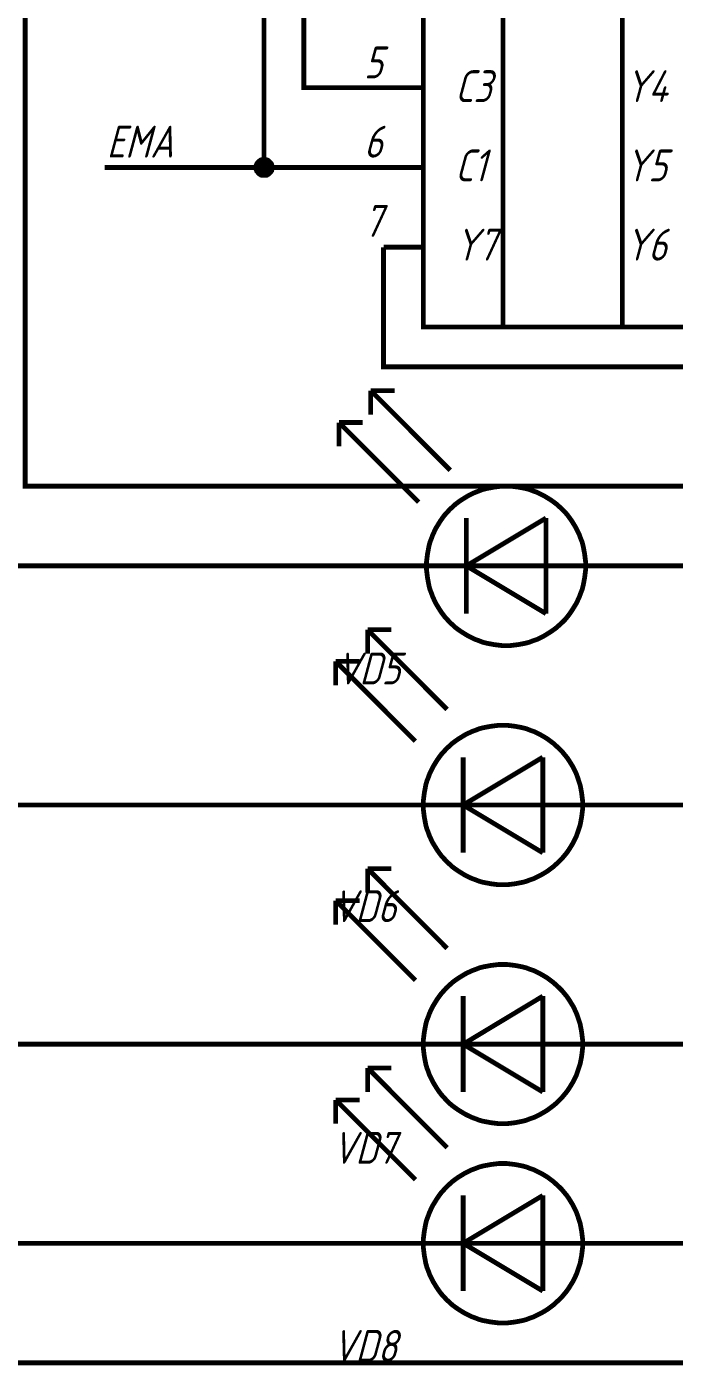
# Model space of a CAD drawing. Extents: x 196 to 1101, y 70 to 664.
# Drawn here: x 742 to 782.7, y 336 to 420 of the extents above; entities that cross this region are included whole.
import ezdxf

# ---------------------------------------------------------------- set-up
doc = ezdxf.new("R2010")
doc.units = 0
doc.header["$MEASUREMENT"] = 0
doc.layers.add('Sheet', color=255, linetype='CONTINUOUS')
doc.styles.add('GOST type A0', font='', dxfattribs={"oblique": 15, "height": 3.5})
doc.styles.get('GOST type A0').set_extended_font_data('GOST type A')

msp = doc.modelspace()

# ---------------------------------------------------------------- linework, layer by layer
at = {"layer": 'Sheet', "const_width": 0.3}
for points in [[(759.439, 476.18), (759.439, 421.176), (759.439, 416.174), (764.439, 416.174)], [(696.954, 461.175), (691.97, 461.175), (691.97, 433.681), (734.454, 433.681), (734.454, 371.174), (764.439, 371.174)], [(656.969, 451.171), (686.97, 451.171), (686.97, 426.178), (736.955, 426.178), (741.939, 426.178), (741.939, 391.181), (789.424, 391.181)], [(696.954, 446.169), (696.954, 436.181), (736.955, 436.181), (736.955, 426.178), (736.955, 386.179), (764.641, 386.179)], [(771.939, 441.183), (771.939, 401.169)], [(779.439, 441.183), (779.439, 401.169)], [(756.939, 436.181), (756.939, 431.18), (756.939, 426.178), (756.939, 411.173), (756.939, 411.173), (746.939, 411.173)], [(766.939, 416.174), (764.439, 416.174)], [(756.427, 411.173), (756.427, 411.204), (756.427, 411.219), (756.427, 411.25), (756.442, 411.281), (756.442, 411.297), (756.458, 411.328), (756.458, 411.343), (756.473, 411.374), (756.473, 411.39), (756.489, 411.421), (756.504, 411.437), (756.52, 411.452), (756.535, 411.483), (756.551, 411.499), (756.566, 411.514), (756.582, 411.53), (756.598, 411.545), (756.613, 411.561), (756.629, 411.576), (756.66, 411.592), (756.675, 411.607), (756.691, 411.623), (756.722, 411.639), (756.737, 411.639), (756.768, 411.654), (756.784, 411.654), (756.815, 411.67), (756.83, 411.67), (756.861, 411.685), (756.893, 411.685), (756.908, 411.685), (756.939, 411.685)], [(756.427, 411.173), (756.427, 411.204), (756.427, 411.219), (756.427, 411.25), (756.442, 411.281), (756.442, 411.297), (756.458, 411.328), (756.458, 411.343), (756.473, 411.374), (756.473, 411.39), (756.489, 411.421), (756.504, 411.437), (756.52, 411.452), (756.535, 411.483), (756.551, 411.499), (756.566, 411.514), (756.582, 411.53), (756.598, 411.545), (756.613, 411.561), (756.629, 411.576), (756.66, 411.592), (756.675, 411.607), (756.691, 411.623), (756.722, 411.639), (756.737, 411.639), (756.768, 411.654), (756.784, 411.654), (756.815, 411.67), (756.83, 411.67), (756.861, 411.685), (756.893, 411.685), (756.908, 411.685), (756.939, 411.685)], [(756.427, 411.173), (756.427, 411.204), (756.427, 411.219), (756.427, 411.25), (756.442, 411.281), (756.442, 411.297), (756.458, 411.328), (756.458, 411.343), (756.473, 411.374), (756.473, 411.39), (756.489, 411.421), (756.504, 411.437), (756.52, 411.452), (756.535, 411.483), (756.551, 411.499), (756.566, 411.514), (756.582, 411.53), (756.598, 411.545), (756.613, 411.561), (756.629, 411.576), (756.66, 411.592), (756.675, 411.607), (756.691, 411.623), (756.722, 411.639), (756.737, 411.639), (756.768, 411.654), (756.784, 411.654), (756.815, 411.67), (756.83, 411.67), (756.861, 411.685), (756.893, 411.685), (756.908, 411.685), (756.939, 411.685)], [(756.427, 411.173), (756.427, 411.204), (756.427, 411.219), (756.427, 411.25), (756.442, 411.281), (756.442, 411.297), (756.458, 411.328), (756.458, 411.343), (756.473, 411.374), (756.473, 411.39), (756.489, 411.421), (756.504, 411.437), (756.52, 411.452), (756.535, 411.483), (756.551, 411.499), (756.566, 411.514), (756.582, 411.53), (756.598, 411.545), (756.613, 411.561), (756.629, 411.576), (756.66, 411.592), (756.675, 411.607), (756.691, 411.623), (756.722, 411.639), (756.737, 411.639), (756.768, 411.654), (756.784, 411.654), (756.815, 411.67), (756.83, 411.67), (756.861, 411.685), (756.893, 411.685), (756.908, 411.685), (756.939, 411.685)], [(756.427, 411.173), (756.427, 411.204), (756.427, 411.219), (756.427, 411.25), (756.442, 411.281), (756.442, 411.297), (756.458, 411.328), (756.458, 411.343), (756.473, 411.374), (756.473, 411.39), (756.489, 411.421), (756.504, 411.437), (756.52, 411.452), (756.535, 411.483), (756.551, 411.499), (756.566, 411.514), (756.582, 411.53), (756.598, 411.545), (756.613, 411.561), (756.629, 411.576), (756.66, 411.592), (756.675, 411.607), (756.691, 411.623), (756.722, 411.639), (756.737, 411.639), (756.768, 411.654), (756.784, 411.654), (756.815, 411.67), (756.83, 411.67), (756.861, 411.685), (756.893, 411.685), (756.908, 411.685), (756.939, 411.685)], [(756.427, 411.173), (756.427, 411.204), (756.427, 411.219), (756.427, 411.25), (756.442, 411.281), (756.442, 411.297), (756.458, 411.328), (756.458, 411.343), (756.473, 411.374), (756.473, 411.39), (756.489, 411.421), (756.504, 411.437), (756.52, 411.452), (756.535, 411.483), (756.551, 411.499), (756.566, 411.514), (756.582, 411.53), (756.598, 411.545), (756.613, 411.561), (756.629, 411.576), (756.66, 411.592), (756.675, 411.607), (756.691, 411.623), (756.722, 411.639), (756.737, 411.639), (756.768, 411.654), (756.784, 411.654), (756.815, 411.67), (756.83, 411.67), (756.861, 411.685), (756.893, 411.685), (756.908, 411.685), (756.939, 411.685)], [(756.427, 411.173), (756.427, 411.204), (756.427, 411.219), (756.427, 411.25), (756.442, 411.281), (756.442, 411.297), (756.458, 411.328), (756.458, 411.343), (756.473, 411.374), (756.473, 411.39), (756.489, 411.421), (756.504, 411.437), (756.52, 411.452), (756.535, 411.483), (756.551, 411.499), (756.566, 411.514), (756.582, 411.53), (756.598, 411.545), (756.613, 411.561), (756.629, 411.576), (756.66, 411.592), (756.675, 411.607), (756.691, 411.623), (756.722, 411.639), (756.737, 411.639), (756.768, 411.654), (756.784, 411.654), (756.815, 411.67), (756.83, 411.67), (756.861, 411.685), (756.893, 411.685), (756.908, 411.685), (756.939, 411.685)], [(756.427, 411.173), (756.427, 411.204), (756.427, 411.219), (756.427, 411.25), (756.442, 411.281), (756.442, 411.297), (756.458, 411.328), (756.458, 411.343), (756.473, 411.374), (756.473, 411.39), (756.489, 411.421), (756.504, 411.437), (756.52, 411.452), (756.535, 411.483), (756.551, 411.499), (756.566, 411.514), (756.582, 411.53), (756.598, 411.545), (756.613, 411.561), (756.629, 411.576), (756.66, 411.592), (756.675, 411.607), (756.691, 411.623), (756.722, 411.639), (756.737, 411.639), (756.768, 411.654), (756.784, 411.654), (756.815, 411.67), (756.83, 411.67), (756.861, 411.685), (756.893, 411.685), (756.908, 411.685), (756.939, 411.685)], [(756.939, 411.685), (756.939, 411.685)], [(756.939, 411.685), (756.97, 411.685), (756.986, 411.685), (757.017, 411.685), (757.048, 411.67), (757.063, 411.67), (757.094, 411.654), (757.11, 411.654), (757.141, 411.639), (757.157, 411.639), (757.188, 411.623), (757.203, 411.607), (757.219, 411.592), (757.25, 411.576), (757.265, 411.561), (757.281, 411.545), (757.296, 411.53), (757.312, 411.514), (757.327, 411.499), (757.343, 411.483), (757.358, 411.452), (757.374, 411.437), (757.389, 411.421), (757.405, 411.39), (757.405, 411.374), (757.421, 411.343), (757.421, 411.328), (757.436, 411.297), (757.436, 411.281), (757.452, 411.25), (757.452, 411.219), (757.452, 411.204), (757.452, 411.173)], [(756.939, 411.685), (756.939, 411.685)], [(756.939, 411.685), (756.97, 411.685), (756.986, 411.685), (757.017, 411.685), (757.048, 411.67), (757.063, 411.67), (757.094, 411.654), (757.11, 411.654), (757.141, 411.639), (757.157, 411.639), (757.188, 411.623), (757.203, 411.607), (757.219, 411.592), (757.25, 411.576), (757.265, 411.561), (757.281, 411.545), (757.296, 411.53), (757.312, 411.514), (757.327, 411.499), (757.343, 411.483), (757.358, 411.452), (757.374, 411.437), (757.389, 411.421), (757.405, 411.39), (757.405, 411.374), (757.421, 411.343), (757.421, 411.328), (757.436, 411.297), (757.436, 411.281), (757.452, 411.25), (757.452, 411.219), (757.452, 411.204), (757.452, 411.173)], [(756.939, 411.685), (756.939, 411.685)], [(756.939, 411.685), (756.97, 411.685), (756.986, 411.685), (757.017, 411.685), (757.048, 411.67), (757.063, 411.67), (757.094, 411.654), (757.11, 411.654), (757.141, 411.639), (757.157, 411.639), (757.188, 411.623), (757.203, 411.607), (757.219, 411.592), (757.25, 411.576), (757.265, 411.561), (757.281, 411.545), (757.296, 411.53), (757.312, 411.514), (757.327, 411.499), (757.343, 411.483), (757.358, 411.452), (757.374, 411.437), (757.389, 411.421), (757.405, 411.39), (757.405, 411.374), (757.421, 411.343), (757.421, 411.328), (757.436, 411.297), (757.436, 411.281), (757.452, 411.25), (757.452, 411.219), (757.452, 411.204), (757.452, 411.173)], [(756.939, 411.685), (756.939, 411.685)], [(756.939, 411.685), (756.97, 411.685), (756.986, 411.685), (757.017, 411.685), (757.048, 411.67), (757.063, 411.67), (757.094, 411.654), (757.11, 411.654), (757.141, 411.639), (757.157, 411.639), (757.188, 411.623), (757.203, 411.607), (757.219, 411.592), (757.25, 411.576), (757.265, 411.561), (757.281, 411.545), (757.296, 411.53), (757.312, 411.514), (757.327, 411.499), (757.343, 411.483), (757.358, 411.452), (757.374, 411.437), (757.389, 411.421), (757.405, 411.39), (757.405, 411.374), (757.421, 411.343), (757.421, 411.328), (757.436, 411.297), (757.436, 411.281), (757.452, 411.25), (757.452, 411.219), (757.452, 411.204), (757.452, 411.173)], [(756.939, 411.685), (756.939, 411.685)], [(756.939, 411.685), (756.97, 411.685), (756.986, 411.685), (757.017, 411.685), (757.048, 411.67), (757.063, 411.67), (757.094, 411.654), (757.11, 411.654), (757.141, 411.639), (757.157, 411.639), (757.188, 411.623), (757.203, 411.607), (757.219, 411.592), (757.25, 411.576), (757.265, 411.561), (757.281, 411.545), (757.296, 411.53), (757.312, 411.514), (757.327, 411.499), (757.343, 411.483), (757.358, 411.452), (757.374, 411.437), (757.389, 411.421), (757.405, 411.39), (757.405, 411.374), (757.421, 411.343), (757.421, 411.328), (757.436, 411.297), (757.436, 411.281), (757.452, 411.25), (757.452, 411.219), (757.452, 411.204), (757.452, 411.173)], [(756.939, 411.685), (756.939, 411.685)], [(756.939, 411.685), (756.97, 411.685), (756.986, 411.685), (757.017, 411.685), (757.048, 411.67), (757.063, 411.67), (757.094, 411.654), (757.11, 411.654), (757.141, 411.639), (757.157, 411.639), (757.188, 411.623), (757.203, 411.607), (757.219, 411.592), (757.25, 411.576), (757.265, 411.561), (757.281, 411.545), (757.296, 411.53), (757.312, 411.514), (757.327, 411.499), (757.343, 411.483), (757.358, 411.452), (757.374, 411.437), (757.389, 411.421), (757.405, 411.39), (757.405, 411.374), (757.421, 411.343), (757.421, 411.328), (757.436, 411.297), (757.436, 411.281), (757.452, 411.25), (757.452, 411.219), (757.452, 411.204), (757.452, 411.173)], [(756.939, 411.685), (756.939, 411.685)], [(756.939, 411.685), (756.97, 411.685), (756.986, 411.685), (757.017, 411.685), (757.048, 411.67), (757.063, 411.67), (757.094, 411.654), (757.11, 411.654), (757.141, 411.639), (757.157, 411.639), (757.188, 411.623), (757.203, 411.607), (757.219, 411.592), (757.25, 411.576), (757.265, 411.561), (757.281, 411.545), (757.296, 411.53), (757.312, 411.514), (757.327, 411.499), (757.343, 411.483), (757.358, 411.452), (757.374, 411.437), (757.389, 411.421), (757.405, 411.39), (757.405, 411.374), (757.421, 411.343), (757.421, 411.328), (757.436, 411.297), (757.436, 411.281), (757.452, 411.25), (757.452, 411.219), (757.452, 411.204), (757.452, 411.173)], [(756.939, 411.685), (756.939, 411.685)], [(756.939, 411.685), (756.97, 411.685), (756.986, 411.685), (757.017, 411.685), (757.048, 411.67), (757.063, 411.67), (757.094, 411.654), (757.11, 411.654), (757.141, 411.639), (757.157, 411.639), (757.188, 411.623), (757.203, 411.607), (757.219, 411.592), (757.25, 411.576), (757.265, 411.561), (757.281, 411.545), (757.296, 411.53), (757.312, 411.514), (757.327, 411.499), (757.343, 411.483), (757.358, 411.452), (757.374, 411.437), (757.389, 411.421), (757.405, 411.39), (757.405, 411.374), (757.421, 411.343), (757.421, 411.328), (757.436, 411.297), (757.436, 411.281), (757.452, 411.25), (757.452, 411.219), (757.452, 411.204), (757.452, 411.173)], [(756.939, 410.675), (756.908, 410.675), (756.893, 410.675), (756.861, 410.675), (756.83, 410.691), (756.815, 410.691), (756.784, 410.691), (756.768, 410.707), (756.737, 410.707), (756.722, 410.722), (756.691, 410.738), (756.675, 410.753), (756.66, 410.753), (756.629, 410.769), (756.613, 410.784), (756.598, 410.8), (756.582, 410.815), (756.566, 410.831), (756.551, 410.862), (756.535, 410.877), (756.52, 410.893), (756.504, 410.908), (756.489, 410.94), (756.473, 410.955), (756.473, 410.971), (756.458, 411.002), (756.458, 411.017), (756.442, 411.048), (756.442, 411.064), (756.427, 411.095), (756.427, 411.126), (756.427, 411.141), (756.427, 411.173)], [(756.427, 411.173), (756.427, 411.173)], [(756.939, 410.675), (756.908, 410.675), (756.893, 410.675), (756.861, 410.675), (756.83, 410.691), (756.815, 410.691), (756.784, 410.691), (756.768, 410.707), (756.737, 410.707), (756.722, 410.722), (756.691, 410.738), (756.675, 410.753), (756.66, 410.753), (756.629, 410.769), (756.613, 410.784), (756.598, 410.8), (756.582, 410.815), (756.566, 410.831), (756.551, 410.862), (756.535, 410.877), (756.52, 410.893), (756.504, 410.908), (756.489, 410.94), (756.473, 410.955), (756.473, 410.971), (756.458, 411.002), (756.458, 411.017), (756.442, 411.048), (756.442, 411.064), (756.427, 411.095), (756.427, 411.126), (756.427, 411.141), (756.427, 411.173)], [(756.427, 411.173), (756.427, 411.173)], [(756.939, 410.675), (756.908, 410.675), (756.893, 410.675), (756.861, 410.675), (756.83, 410.691), (756.815, 410.691), (756.784, 410.691), (756.768, 410.707), (756.737, 410.707), (756.722, 410.722), (756.691, 410.738), (756.675, 410.753), (756.66, 410.753), (756.629, 410.769), (756.613, 410.784), (756.598, 410.8), (756.582, 410.815), (756.566, 410.831), (756.551, 410.862), (756.535, 410.877), (756.52, 410.893), (756.504, 410.908), (756.489, 410.94), (756.473, 410.955), (756.473, 410.971), (756.458, 411.002), (756.458, 411.017), (756.442, 411.048), (756.442, 411.064), (756.427, 411.095), (756.427, 411.126), (756.427, 411.141), (756.427, 411.173)], [(756.427, 411.173), (756.427, 411.173)], [(756.939, 410.675), (756.908, 410.675), (756.893, 410.675), (756.861, 410.675), (756.83, 410.691), (756.815, 410.691), (756.784, 410.691), (756.768, 410.707), (756.737, 410.707), (756.722, 410.722), (756.691, 410.738), (756.675, 410.753), (756.66, 410.753), (756.629, 410.769), (756.613, 410.784), (756.598, 410.8), (756.582, 410.815), (756.566, 410.831), (756.551, 410.862), (756.535, 410.877), (756.52, 410.893), (756.504, 410.908), (756.489, 410.94), (756.473, 410.955), (756.473, 410.971), (756.458, 411.002), (756.458, 411.017), (756.442, 411.048), (756.442, 411.064), (756.427, 411.095), (756.427, 411.126), (756.427, 411.141), (756.427, 411.173)], [(756.427, 411.173), (756.427, 411.173)], [(756.939, 410.675), (756.908, 410.675), (756.893, 410.675), (756.861, 410.675), (756.83, 410.691), (756.815, 410.691), (756.784, 410.691), (756.768, 410.707), (756.737, 410.707), (756.722, 410.722), (756.691, 410.738), (756.675, 410.753), (756.66, 410.753), (756.629, 410.769), (756.613, 410.784), (756.598, 410.8), (756.582, 410.815), (756.566, 410.831), (756.551, 410.862), (756.535, 410.877), (756.52, 410.893), (756.504, 410.908), (756.489, 410.94), (756.473, 410.955), (756.473, 410.971), (756.458, 411.002), (756.458, 411.017), (756.442, 411.048), (756.442, 411.064), (756.427, 411.095), (756.427, 411.126), (756.427, 411.141), (756.427, 411.173)], [(756.427, 411.173), (756.427, 411.173)], [(756.939, 410.675), (756.908, 410.675), (756.893, 410.675), (756.861, 410.675), (756.83, 410.691), (756.815, 410.691), (756.784, 410.691), (756.768, 410.707), (756.737, 410.707), (756.722, 410.722), (756.691, 410.738), (756.675, 410.753), (756.66, 410.753), (756.629, 410.769), (756.613, 410.784), (756.598, 410.8), (756.582, 410.815), (756.566, 410.831), (756.551, 410.862), (756.535, 410.877), (756.52, 410.893), (756.504, 410.908), (756.489, 410.94), (756.473, 410.955), (756.473, 410.971), (756.458, 411.002), (756.458, 411.017), (756.442, 411.048), (756.442, 411.064), (756.427, 411.095), (756.427, 411.126), (756.427, 411.141), (756.427, 411.173)], [(756.427, 411.173), (756.427, 411.173)], [(756.939, 410.675), (756.908, 410.675), (756.893, 410.675), (756.861, 410.675), (756.83, 410.691), (756.815, 410.691), (756.784, 410.691), (756.768, 410.707), (756.737, 410.707), (756.722, 410.722), (756.691, 410.738), (756.675, 410.753), (756.66, 410.753), (756.629, 410.769), (756.613, 410.784), (756.598, 410.8), (756.582, 410.815), (756.566, 410.831), (756.551, 410.862), (756.535, 410.877), (756.52, 410.893), (756.504, 410.908), (756.489, 410.94), (756.473, 410.955), (756.473, 410.971), (756.458, 411.002), (756.458, 411.017), (756.442, 411.048), (756.442, 411.064), (756.427, 411.095), (756.427, 411.126), (756.427, 411.141), (756.427, 411.173)], [(756.427, 411.173), (756.427, 411.173)], [(756.939, 410.675), (756.908, 410.675), (756.893, 410.675), (756.861, 410.675), (756.83, 410.691), (756.815, 410.691), (756.784, 410.691), (756.768, 410.707), (756.737, 410.707), (756.722, 410.722), (756.691, 410.738), (756.675, 410.753), (756.66, 410.753), (756.629, 410.769), (756.613, 410.784), (756.598, 410.8), (756.582, 410.815), (756.566, 410.831), (756.551, 410.862), (756.535, 410.877), (756.52, 410.893), (756.504, 410.908), (756.489, 410.94), (756.473, 410.955), (756.473, 410.971), (756.458, 411.002), (756.458, 411.017), (756.442, 411.048), (756.442, 411.064), (756.427, 411.095), (756.427, 411.126), (756.427, 411.141), (756.427, 411.173)], [(756.427, 411.173), (756.427, 411.173)], [(757.452, 411.173), (757.452, 411.141), (757.452, 411.126), (757.452, 411.095), (757.436, 411.064), (757.436, 411.048), (757.421, 411.017), (757.421, 411.002), (757.405, 410.971), (757.405, 410.955), (757.389, 410.94), (757.374, 410.908), (757.358, 410.893), (757.343, 410.877), (757.327, 410.862), (757.312, 410.831), (757.296, 410.815), (757.281, 410.8), (757.265, 410.784), (757.25, 410.769), (757.219, 410.753), (757.203, 410.753), (757.188, 410.738), (757.157, 410.722), (757.141, 410.707), (757.11, 410.707), (757.094, 410.691), (757.063, 410.691), (757.048, 410.691), (757.017, 410.675), (756.986, 410.675), (756.97, 410.675), (756.939, 410.675)], [(757.452, 411.173), (757.452, 411.141), (757.452, 411.126), (757.452, 411.095), (757.436, 411.064), (757.436, 411.048), (757.421, 411.017), (757.421, 411.002), (757.405, 410.971), (757.405, 410.955), (757.389, 410.94), (757.374, 410.908), (757.358, 410.893), (757.343, 410.877), (757.327, 410.862), (757.312, 410.831), (757.296, 410.815), (757.281, 410.8), (757.265, 410.784), (757.25, 410.769), (757.219, 410.753), (757.203, 410.753), (757.188, 410.738), (757.157, 410.722), (757.141, 410.707), (757.11, 410.707), (757.094, 410.691), (757.063, 410.691), (757.048, 410.691), (757.017, 410.675), (756.986, 410.675), (756.97, 410.675), (756.939, 410.675)], [(756.939, 411.173), (764.439, 411.173)], [(757.452, 411.173), (757.452, 411.141), (757.452, 411.126), (757.452, 411.095), (757.436, 411.064), (757.436, 411.048), (757.421, 411.017), (757.421, 411.002), (757.405, 410.971), (757.405, 410.955), (757.389, 410.94), (757.374, 410.908), (757.358, 410.893), (757.343, 410.877), (757.327, 410.862), (757.312, 410.831), (757.296, 410.815), (757.281, 410.8), (757.265, 410.784), (757.25, 410.769), (757.219, 410.753), (757.203, 410.753), (757.188, 410.738), (757.157, 410.722), (757.141, 410.707), (757.11, 410.707), (757.094, 410.691), (757.063, 410.691), (757.048, 410.691), (757.017, 410.675), (756.986, 410.675), (756.97, 410.675), (756.939, 410.675)], [(757.452, 411.173), (757.452, 411.141), (757.452, 411.126), (757.452, 411.095), (757.436, 411.064), (757.436, 411.048), (757.421, 411.017), (757.421, 411.002), (757.405, 410.971), (757.405, 410.955), (757.389, 410.94), (757.374, 410.908), (757.358, 410.893), (757.343, 410.877), (757.327, 410.862), (757.312, 410.831), (757.296, 410.815), (757.281, 410.8), (757.265, 410.784), (757.25, 410.769), (757.219, 410.753), (757.203, 410.753), (757.188, 410.738), (757.157, 410.722), (757.141, 410.707), (757.11, 410.707), (757.094, 410.691), (757.063, 410.691), (757.048, 410.691), (757.017, 410.675), (756.986, 410.675), (756.97, 410.675), (756.939, 410.675)], [(757.452, 411.173), (757.452, 411.141), (757.452, 411.126), (757.452, 411.095), (757.436, 411.064), (757.436, 411.048), (757.421, 411.017), (757.421, 411.002), (757.405, 410.971), (757.405, 410.955), (757.389, 410.94), (757.374, 410.908), (757.358, 410.893), (757.343, 410.877), (757.327, 410.862), (757.312, 410.831), (757.296, 410.815), (757.281, 410.8), (757.265, 410.784), (757.25, 410.769), (757.219, 410.753), (757.203, 410.753), (757.188, 410.738), (757.157, 410.722), (757.141, 410.707), (757.11, 410.707), (757.094, 410.691), (757.063, 410.691), (757.048, 410.691), (757.017, 410.675), (756.986, 410.675), (756.97, 410.675), (756.939, 410.675)], [(757.452, 411.173), (757.452, 411.141), (757.452, 411.126), (757.452, 411.095), (757.436, 411.064), (757.436, 411.048), (757.421, 411.017), (757.421, 411.002), (757.405, 410.971), (757.405, 410.955), (757.389, 410.94), (757.374, 410.908), (757.358, 410.893), (757.343, 410.877), (757.327, 410.862), (757.312, 410.831), (757.296, 410.815), (757.281, 410.8), (757.265, 410.784), (757.25, 410.769), (757.219, 410.753), (757.203, 410.753), (757.188, 410.738), (757.157, 410.722), (757.141, 410.707), (757.11, 410.707), (757.094, 410.691), (757.063, 410.691), (757.048, 410.691), (757.017, 410.675), (756.986, 410.675), (756.97, 410.675), (756.939, 410.675)], [(757.452, 411.173), (757.452, 411.141), (757.452, 411.126), (757.452, 411.095), (757.436, 411.064), (757.436, 411.048), (757.421, 411.017), (757.421, 411.002), (757.405, 410.971), (757.405, 410.955), (757.389, 410.94), (757.374, 410.908), (757.358, 410.893), (757.343, 410.877), (757.327, 410.862), (757.312, 410.831), (757.296, 410.815), (757.281, 410.8), (757.265, 410.784), (757.25, 410.769), (757.219, 410.753), (757.203, 410.753), (757.188, 410.738), (757.157, 410.722), (757.141, 410.707), (757.11, 410.707), (757.094, 410.691), (757.063, 410.691), (757.048, 410.691), (757.017, 410.675), (756.986, 410.675), (756.97, 410.675), (756.939, 410.675)], [(757.452, 411.173), (757.452, 411.141), (757.452, 411.126), (757.452, 411.095), (757.436, 411.064), (757.436, 411.048), (757.421, 411.017), (757.421, 411.002), (757.405, 410.971), (757.405, 410.955), (757.389, 410.94), (757.374, 410.908), (757.358, 410.893), (757.343, 410.877), (757.327, 410.862), (757.312, 410.831), (757.296, 410.815), (757.281, 410.8), (757.265, 410.784), (757.25, 410.769), (757.219, 410.753), (757.203, 410.753), (757.188, 410.738), (757.157, 410.722), (757.141, 410.707), (757.11, 410.707), (757.094, 410.691), (757.063, 410.691), (757.048, 410.691), (757.017, 410.675), (756.986, 410.675), (756.97, 410.675), (756.939, 410.675)], [(757.452, 411.173), (757.452, 411.173), (757.452, 411.173), (757.452, 411.173), (757.452, 411.173), (757.452, 411.173), (757.452, 411.173), (757.452, 411.173), (757.452, 411.173), (757.452, 411.173), (757.452, 411.173), (757.452, 411.173), (757.452, 411.173), (757.452, 411.173), (757.452, 411.173), (757.452, 411.173), (757.452, 411.173), (757.452, 411.173), (757.452, 411.173), (757.452, 411.173), (757.452, 411.173), (757.452, 411.173), (757.452, 411.173), (757.452, 411.173), (757.452, 411.173), (757.452, 411.173), (757.452, 411.173), (757.452, 411.173), (757.452, 411.173), (757.452, 411.173), (757.452, 411.173), (757.452, 411.173), (757.452, 411.173)], [(757.452, 411.173), (757.452, 411.173)], [(757.452, 411.173), (757.452, 411.173), (757.452, 411.173), (757.452, 411.173), (757.452, 411.173), (757.452, 411.173), (757.452, 411.173), (757.452, 411.173), (757.452, 411.173), (757.452, 411.173), (757.452, 411.173), (757.452, 411.173), (757.452, 411.173), (757.452, 411.173), (757.452, 411.173), (757.452, 411.173), (757.452, 411.173), (757.452, 411.173), (757.452, 411.173), (757.452, 411.173), (757.452, 411.173), (757.452, 411.173), (757.452, 411.173), (757.452, 411.173), (757.452, 411.173), (757.452, 411.173), (757.452, 411.173), (757.452, 411.173), (757.452, 411.173), (757.452, 411.173), (757.452, 411.173), (757.452, 411.173), (757.452, 411.173)], [(757.452, 411.173), (757.452, 411.173)], [(757.452, 411.173), (757.452, 411.173), (757.452, 411.173), (757.452, 411.173), (757.452, 411.173), (757.452, 411.173), (757.452, 411.173), (757.452, 411.173), (757.452, 411.173), (757.452, 411.173), (757.452, 411.173), (757.452, 411.173), (757.452, 411.173), (757.452, 411.173), (757.452, 411.173), (757.452, 411.173), (757.452, 411.173), (757.452, 411.173), (757.452, 411.173), (757.452, 411.173), (757.452, 411.173), (757.452, 411.173), (757.452, 411.173), (757.452, 411.173), (757.452, 411.173), (757.452, 411.173), (757.452, 411.173), (757.452, 411.173), (757.452, 411.173), (757.452, 411.173), (757.452, 411.173), (757.452, 411.173), (757.452, 411.173)], [(757.452, 411.173), (757.452, 411.173)], [(757.452, 411.173), (757.452, 411.173), (757.452, 411.173), (757.452, 411.173), (757.452, 411.173), (757.452, 411.173), (757.452, 411.173), (757.452, 411.173), (757.452, 411.173), (757.452, 411.173), (757.452, 411.173), (757.452, 411.173), (757.452, 411.173), (757.452, 411.173), (757.452, 411.173), (757.452, 411.173), (757.452, 411.173), (757.452, 411.173), (757.452, 411.173), (757.452, 411.173), (757.452, 411.173), (757.452, 411.173), (757.452, 411.173), (757.452, 411.173), (757.452, 411.173), (757.452, 411.173), (757.452, 411.173), (757.452, 411.173), (757.452, 411.173), (757.452, 411.173), (757.452, 411.173), (757.452, 411.173), (757.452, 411.173)], [(757.452, 411.173), (757.452, 411.173)], [(757.452, 411.173), (757.452, 411.173), (757.452, 411.173), (757.452, 411.173), (757.452, 411.173), (757.452, 411.173), (757.452, 411.173), (757.452, 411.173), (757.452, 411.173), (757.452, 411.173), (757.452, 411.173), (757.452, 411.173), (757.452, 411.173), (757.452, 411.173), (757.452, 411.173), (757.452, 411.173), (757.452, 411.173), (757.452, 411.173), (757.452, 411.173), (757.452, 411.173), (757.452, 411.173), (757.452, 411.173), (757.452, 411.173), (757.452, 411.173), (757.452, 411.173), (757.452, 411.173), (757.452, 411.173), (757.452, 411.173), (757.452, 411.173), (757.452, 411.173), (757.452, 411.173), (757.452, 411.173), (757.452, 411.173)], [(757.452, 411.173), (757.452, 411.173)], [(757.452, 411.173), (757.452, 411.173), (757.452, 411.173), (757.452, 411.173), (757.452, 411.173), (757.452, 411.173), (757.452, 411.173), (757.452, 411.173), (757.452, 411.173), (757.452, 411.173), (757.452, 411.173), (757.452, 411.173), (757.452, 411.173), (757.452, 411.173), (757.452, 411.173), (757.452, 411.173), (757.452, 411.173), (757.452, 411.173), (757.452, 411.173), (757.452, 411.173), (757.452, 411.173), (757.452, 411.173), (757.452, 411.173), (757.452, 411.173), (757.452, 411.173), (757.452, 411.173), (757.452, 411.173), (757.452, 411.173), (757.452, 411.173), (757.452, 411.173), (757.452, 411.173), (757.452, 411.173), (757.452, 411.173)], [(757.452, 411.173), (757.452, 411.173)], [(757.452, 411.173), (757.452, 411.173), (757.452, 411.173), (757.452, 411.173), (757.452, 411.173), (757.452, 411.173), (757.452, 411.173), (757.452, 411.173), (757.452, 411.173), (757.452, 411.173), (757.452, 411.173), (757.452, 411.173), (757.452, 411.173), (757.452, 411.173), (757.452, 411.173), (757.452, 411.173), (757.452, 411.173), (757.452, 411.173), (757.452, 411.173), (757.452, 411.173), (757.452, 411.173), (757.452, 411.173), (757.452, 411.173), (757.452, 411.173), (757.452, 411.173), (757.452, 411.173), (757.452, 411.173), (757.452, 411.173), (757.452, 411.173), (757.452, 411.173), (757.452, 411.173), (757.452, 411.173), (757.452, 411.173)], [(757.452, 411.173), (757.452, 411.173)], [(757.452, 411.173), (757.452, 411.173), (757.452, 411.173), (757.452, 411.173), (757.452, 411.173), (757.452, 411.173), (757.452, 411.173), (757.452, 411.173), (757.452, 411.173), (757.452, 411.173), (757.452, 411.173), (757.452, 411.173), (757.452, 411.173), (757.452, 411.173), (757.452, 411.173), (757.452, 411.173), (757.452, 411.173), (757.452, 411.173), (757.452, 411.173), (757.452, 411.173), (757.452, 411.173), (757.452, 411.173), (757.452, 411.173), (757.452, 411.173), (757.452, 411.173), (757.452, 411.173), (757.452, 411.173), (757.452, 411.173), (757.452, 411.173), (757.452, 411.173), (757.452, 411.173), (757.452, 411.173), (757.452, 411.173)], [(757.452, 411.173), (757.452, 411.173)], [(766.939, 411.173), (764.439, 411.173)], [(766.939, 406.171), (764.439, 406.171)], [(764.439, 406.171), (764.439, 406.171), (764.439, 398.668), (791.924, 398.668), (791.924, 401.169), (794.424, 401.169), (794.424, 401.169)], [(719.454, 386.164), (729.454, 386.164), (729.454, 336.177), (941.878, 336.177), (941.878, 403.654), (946.878, 403.654)], [(696.954, 401.169), (691.97, 401.169), (691.97, 343.68), (764.439, 343.68)], [(768.632, 392.175), (763.632, 397.177)], [(763.632, 397.177), (765.138, 397.177)], [(763.632, 397.177), (763.632, 395.67)], [(739.439, 396.183), (739.439, 356.169), (740.448, 356.169), (764.439, 356.169)], [(761.644, 395.173), (763.135, 395.173)], [(761.644, 395.173), (761.644, 393.682)], [(766.644, 390.171), (761.644, 395.173)], [(767.141, 386.179), (767.141, 386.443), (767.172, 386.692), (767.203, 386.94), (767.25, 387.189), (767.296, 387.437), (767.358, 387.67), (767.452, 387.903), (767.529, 388.121), (767.638, 388.354), (767.747, 388.571), (767.871, 388.773), (767.995, 388.975), (768.135, 389.177), (768.275, 389.364), (768.445, 389.55), (768.601, 389.721), (768.772, 389.876), (768.958, 390.047), (769.144, 390.187), (769.346, 390.327), (769.548, 390.451), (769.75, 390.575), (769.967, 390.684), (770.2, 390.793), (770.417, 390.87), (770.65, 390.963), (770.883, 391.026), (771.132, 391.072), (771.38, 391.119), (771.629, 391.15), (771.877, 391.181), (772.141, 391.181)], [(772.141, 391.181), (771.877, 391.181), (771.629, 391.15), (771.38, 391.119), (771.132, 391.072), (770.883, 391.026), (770.65, 390.963), (770.417, 390.87), (770.2, 390.793), (769.967, 390.684), (769.75, 390.575), (769.548, 390.451), (769.346, 390.327), (769.144, 390.187), (768.958, 390.047), (768.772, 389.876), (768.601, 389.721), (768.445, 389.55), (768.275, 389.364), (768.135, 389.177), (767.995, 388.975), (767.871, 388.773), (767.747, 388.571), (767.638, 388.354), (767.529, 388.121), (767.452, 387.903), (767.358, 387.67), (767.296, 387.437), (767.25, 387.189), (767.203, 386.94), (767.172, 386.692), (767.141, 386.443), (767.141, 386.179)], [(772.141, 391.181), (772.39, 391.181), (772.654, 391.15), (772.902, 391.119), (773.15, 391.072), (773.383, 391.026), (773.616, 390.963), (773.849, 390.87), (774.082, 390.793), (774.3, 390.684), (774.517, 390.575), (774.719, 390.451), (774.921, 390.327), (775.122, 390.187), (775.309, 390.047), (775.495, 389.876), (775.666, 389.721), (775.837, 389.55), (775.992, 389.364), (776.132, 389.177), (776.272, 388.975), (776.396, 388.773), (776.52, 388.571), (776.629, 388.354), (776.737, 388.121), (776.815, 387.903), (776.908, 387.67), (776.97, 387.437), (777.017, 387.189), (777.064, 386.94), (777.095, 386.692), (777.126, 386.443), (777.126, 386.179)], [(777.126, 386.179), (777.126, 386.443), (777.095, 386.692), (777.064, 386.94), (777.017, 387.189), (776.97, 387.437), (776.908, 387.67), (776.815, 387.903), (776.737, 388.121), (776.629, 388.354), (776.52, 388.571), (776.396, 388.773), (776.272, 388.975), (776.132, 389.177), (775.992, 389.364), (775.837, 389.55), (775.666, 389.721), (775.495, 389.876), (775.309, 390.047), (775.122, 390.187), (774.921, 390.327), (774.719, 390.451), (774.517, 390.575), (774.3, 390.684), (774.082, 390.793), (773.849, 390.87), (773.616, 390.963), (773.383, 391.026), (773.15, 391.072), (772.902, 391.119), (772.654, 391.15), (772.39, 391.181), (772.141, 391.181)], [(769.641, 386.179), (774.641, 389.177)], [(769.641, 389.177), (769.641, 383.181)], [(774.641, 389.177), (774.641, 383.181)], [(767.141, 386.179), (764.641, 386.179)], [(777.126, 386.179), (767.141, 386.179)], [(772.141, 381.177), (771.877, 381.177), (771.629, 381.208), (771.38, 381.24), (771.132, 381.286), (770.883, 381.333), (770.65, 381.395), (770.417, 381.488), (770.2, 381.566), (769.967, 381.674), (769.75, 381.783), (769.548, 381.907), (769.346, 382.032), (769.144, 382.172), (768.958, 382.311), (768.772, 382.482), (768.601, 382.638), (768.445, 382.808), (768.275, 382.995), (768.135, 383.181), (767.995, 383.383), (767.871, 383.585), (767.747, 383.787), (767.638, 384.004), (767.529, 384.238), (767.452, 384.455), (767.358, 384.688), (767.296, 384.921), (767.25, 385.17), (767.203, 385.418), (767.172, 385.667), (767.141, 385.915), (767.141, 386.179)], [(767.141, 386.179), (767.141, 385.915), (767.172, 385.667), (767.203, 385.418), (767.25, 385.17), (767.296, 384.921), (767.358, 384.688), (767.452, 384.455), (767.529, 384.238), (767.638, 384.004), (767.747, 383.787), (767.871, 383.585), (767.995, 383.383), (768.135, 383.181), (768.275, 382.995), (768.445, 382.808), (768.601, 382.638), (768.772, 382.482), (768.958, 382.311), (769.144, 382.172), (769.346, 382.032), (769.548, 381.907), (769.75, 381.783), (769.967, 381.674), (770.2, 381.566), (770.417, 381.488), (770.65, 381.395), (770.883, 381.333), (771.132, 381.286), (771.38, 381.24), (771.629, 381.208), (771.877, 381.177), (772.141, 381.177)], [(774.641, 383.181), (769.641, 386.179)], [(777.126, 386.179), (777.126, 385.915), (777.095, 385.667), (777.064, 385.418), (777.017, 385.17), (776.97, 384.921), (776.908, 384.688), (776.815, 384.455), (776.737, 384.238), (776.629, 384.004), (776.52, 383.787), (776.396, 383.585), (776.272, 383.383), (776.132, 383.181), (775.992, 382.995), (775.837, 382.808), (775.666, 382.638), (775.495, 382.482), (775.309, 382.311), (775.122, 382.172), (774.921, 382.032), (774.719, 381.907), (774.517, 381.783), (774.3, 381.674), (774.082, 381.566), (773.849, 381.488), (773.616, 381.395), (773.383, 381.333), (773.15, 381.286), (772.902, 381.24), (772.654, 381.208), (772.39, 381.177), (772.141, 381.177)], [(772.141, 381.177), (772.39, 381.177), (772.654, 381.208), (772.902, 381.24), (773.15, 381.286), (773.383, 381.333), (773.616, 381.395), (773.849, 381.488), (774.082, 381.566), (774.3, 381.674), (774.517, 381.783), (774.719, 381.907), (774.921, 382.032), (775.122, 382.172), (775.309, 382.311), (775.495, 382.482), (775.666, 382.638), (775.837, 382.808), (775.992, 382.995), (776.132, 383.181), (776.272, 383.383), (776.396, 383.585), (776.52, 383.787), (776.629, 384.004), (776.737, 384.238), (776.815, 384.455), (776.908, 384.688), (776.97, 384.921), (777.017, 385.17), (777.064, 385.418), (777.095, 385.667), (777.126, 385.915), (777.126, 386.179)], [(777.126, 386.179), (777.126, 386.179), (777.126, 386.179), (777.126, 386.179), (777.126, 386.179), (777.126, 386.179), (777.126, 386.179), (777.126, 386.179), (777.126, 386.179), (777.126, 386.179), (777.126, 386.179), (777.126, 386.179), (777.126, 386.179), (777.126, 386.179), (777.126, 386.179), (777.126, 386.179), (777.126, 386.179), (777.126, 386.179), (777.126, 386.179), (777.126, 386.179), (777.126, 386.179), (777.126, 386.179), (777.126, 386.179), (777.126, 386.179), (777.126, 386.179), (777.126, 386.179), (777.126, 386.179), (777.126, 386.179), (777.126, 386.179), (777.126, 386.179), (777.126, 386.179), (777.126, 386.179), (777.126, 386.179)], [(777.126, 386.179), (779.626, 386.179)], [(786.924, 386.179), (779.626, 386.179)], [(768.43, 377.17), (763.445, 382.172)], [(763.445, 382.172), (764.936, 382.172)], [(763.445, 382.172), (763.445, 380.68)], [(761.442, 380.183), (762.933, 380.183)], [(761.442, 380.183), (761.442, 378.677)], [(766.442, 375.181), (761.442, 380.183)], [(766.939, 371.174), (766.939, 371.438), (766.97, 371.686), (767.001, 371.935), (767.048, 372.184), (767.094, 372.432), (767.157, 372.665), (767.25, 372.898), (767.327, 373.116), (767.436, 373.349), (767.545, 373.566), (767.669, 373.768), (767.793, 373.97), (767.933, 374.172), (768.073, 374.358), (768.244, 374.545), (768.399, 374.715), (768.57, 374.871), (768.756, 375.042), (768.942, 375.181), (769.144, 375.321), (769.346, 375.446), (769.548, 375.57), (769.765, 375.679), (769.998, 375.787), (770.216, 375.865), (770.449, 375.958), (770.681, 376.02), (770.93, 376.067), (771.178, 376.113), (771.427, 376.145), (771.675, 376.176), (771.939, 376.176)], [(771.939, 376.176), (771.675, 376.176), (771.427, 376.145), (771.178, 376.113), (770.93, 376.067), (770.681, 376.02), (770.449, 375.958), (770.216, 375.865), (769.998, 375.787), (769.765, 375.679), (769.548, 375.57), (769.346, 375.446), (769.144, 375.321), (768.942, 375.181), (768.756, 375.042), (768.57, 374.871), (768.399, 374.715), (768.244, 374.545), (768.073, 374.358), (767.933, 374.172), (767.793, 373.97), (767.669, 373.768), (767.545, 373.566), (767.436, 373.349), (767.327, 373.116), (767.25, 372.898), (767.157, 372.665), (767.094, 372.432), (767.048, 372.184), (767.001, 371.935), (766.97, 371.686), (766.939, 371.438), (766.939, 371.174)], [(771.939, 376.176), (772.188, 376.176), (772.452, 376.145), (772.7, 376.113), (772.949, 376.067), (773.181, 376.02), (773.414, 375.958), (773.647, 375.865), (773.88, 375.787), (774.098, 375.679), (774.315, 375.57), (774.532, 375.446), (774.734, 375.321), (774.921, 375.181), (775.107, 375.042), (775.293, 374.871), (775.464, 374.715), (775.635, 374.545), (775.79, 374.358), (775.945, 374.172), (776.085, 373.97), (776.209, 373.768), (776.334, 373.566), (776.442, 373.349), (776.551, 373.116), (776.629, 372.898), (776.706, 372.665), (776.784, 372.432), (776.831, 372.184), (776.877, 371.935), (776.908, 371.686), (776.939, 371.438), (776.939, 371.174)], [(776.939, 371.174), (776.939, 371.438), (776.908, 371.686), (776.877, 371.935), (776.831, 372.184), (776.784, 372.432), (776.706, 372.665), (776.629, 372.898), (776.551, 373.116), (776.442, 373.349), (776.334, 373.566), (776.209, 373.768), (776.085, 373.97), (775.945, 374.172), (775.79, 374.358), (775.635, 374.545), (775.464, 374.715), (775.293, 374.871), (775.107, 375.042), (774.921, 375.181), (774.734, 375.321), (774.532, 375.446), (774.315, 375.57), (774.098, 375.679), (773.88, 375.787), (773.647, 375.865), (773.414, 375.958), (773.181, 376.02), (772.949, 376.067), (772.7, 376.113), (772.452, 376.145), (772.188, 376.176), (771.939, 376.176)], [(769.439, 371.174), (774.439, 374.172)], [(769.439, 374.172), (769.439, 368.176)], [(774.439, 374.172), (774.439, 368.176)], [(766.939, 371.174), (764.439, 371.174)], [(776.939, 371.174), (766.939, 371.174)], [(771.939, 366.172), (771.675, 366.172), (771.427, 366.203), (771.178, 366.234), (770.93, 366.281), (770.681, 366.327), (770.449, 366.39), (770.216, 366.483), (769.998, 366.56), (769.765, 366.669), (769.548, 366.778), (769.346, 366.902), (769.144, 367.026), (768.942, 367.166), (768.756, 367.306), (768.57, 367.477), (768.399, 367.632), (768.244, 367.803), (768.073, 367.989), (767.933, 368.176), (767.793, 368.378), (767.669, 368.58), (767.545, 368.782), (767.436, 368.999), (767.327, 369.232), (767.25, 369.45), (767.157, 369.683), (767.094, 369.916), (767.048, 370.164), (767.001, 370.413), (766.97, 370.661), (766.939, 370.91), (766.939, 371.174)], [(766.939, 371.174), (766.939, 370.91), (766.97, 370.661), (767.001, 370.413), (767.048, 370.164), (767.094, 369.916), (767.157, 369.683), (767.25, 369.45), (767.327, 369.232), (767.436, 368.999), (767.545, 368.782), (767.669, 368.58), (767.793, 368.378), (767.933, 368.176), (768.073, 367.989), (768.244, 367.803), (768.399, 367.632), (768.57, 367.477), (768.756, 367.306), (768.942, 367.166), (769.144, 367.026), (769.346, 366.902), (769.548, 366.778), (769.765, 366.669), (769.998, 366.56), (770.216, 366.483), (770.449, 366.39), (770.681, 366.327), (770.93, 366.281), (771.178, 366.234), (771.427, 366.203), (771.675, 366.172), (771.939, 366.172)], [(774.439, 368.176), (769.439, 371.174)], [(776.939, 371.174), (776.939, 370.91), (776.908, 370.661), (776.877, 370.413), (776.831, 370.164), (776.784, 369.916), (776.706, 369.683), (776.629, 369.45), (776.551, 369.232), (776.442, 368.999), (776.334, 368.782), (776.209, 368.58), (776.085, 368.378), (775.945, 368.176), (775.79, 367.989), (775.635, 367.803), (775.464, 367.632), (775.293, 367.477), (775.107, 367.306), (774.921, 367.166), (774.734, 367.026), (774.532, 366.902), (774.315, 366.778), (774.098, 366.669), (773.88, 366.56), (773.647, 366.483), (773.414, 366.39), (773.181, 366.327), (772.949, 366.281), (772.7, 366.234), (772.452, 366.203), (772.188, 366.172), (771.939, 366.172)], [(771.939, 366.172), (772.188, 366.172), (772.452, 366.203), (772.7, 366.234), (772.949, 366.281), (773.181, 366.327), (773.414, 366.39), (773.647, 366.483), (773.88, 366.56), (774.098, 366.669), (774.315, 366.778), (774.532, 366.902), (774.734, 367.026), (774.921, 367.166), (775.107, 367.306), (775.293, 367.477), (775.464, 367.632), (775.635, 367.803), (775.79, 367.989), (775.945, 368.176), (776.085, 368.378), (776.209, 368.58), (776.334, 368.782), (776.442, 368.999), (776.551, 369.232), (776.629, 369.45), (776.706, 369.683), (776.784, 369.916), (776.831, 370.164), (776.877, 370.413), (776.908, 370.661), (776.939, 370.91), (776.939, 371.174)], [(776.939, 371.174), (776.939, 371.174), (776.939, 371.174), (776.939, 371.174), (776.939, 371.174), (776.939, 371.174), (776.939, 371.174), (776.939, 371.174), (776.939, 371.174), (776.939, 371.174), (776.939, 371.174), (776.939, 371.174), (776.939, 371.174), (776.939, 371.174), (776.939, 371.174), (776.939, 371.174), (776.939, 371.174), (776.939, 371.174), (776.939, 371.174), (776.939, 371.174), (776.939, 371.174), (776.939, 371.174), (776.939, 371.174), (776.939, 371.174), (776.939, 371.174), (776.939, 371.174), (776.939, 371.174), (776.939, 371.174), (776.939, 371.174), (776.939, 371.174), (776.939, 371.174), (776.939, 371.174), (776.939, 371.174)], [(776.939, 371.174), (779.439, 371.174)], [(786.924, 371.174), (779.439, 371.174)], [(768.43, 362.18), (763.445, 367.182)], [(763.445, 367.182), (764.936, 367.182)], [(763.445, 367.182), (763.445, 365.675)], [(761.442, 365.178), (762.933, 365.178)], [(761.442, 365.178), (761.442, 363.671)], [(766.442, 360.176), (761.442, 365.178)], [(766.939, 356.169), (766.939, 356.433), (766.97, 356.681), (767.001, 356.93), (767.048, 357.178), (767.094, 357.427), (767.157, 357.66), (767.25, 357.893), (767.327, 358.11), (767.436, 358.343), (767.545, 358.561), (767.669, 358.763), (767.793, 358.965), (767.933, 359.166), (768.073, 359.353), (768.244, 359.539), (768.399, 359.71), (768.57, 359.865), (768.756, 360.036), (768.942, 360.176), (769.144, 360.316), (769.346, 360.44), (769.548, 360.564), (769.765, 360.673), (769.998, 360.782), (770.216, 360.86), (770.449, 360.953), (770.681, 361.015), (770.93, 361.062), (771.178, 361.108), (771.427, 361.139), (771.675, 361.17), (771.939, 361.17)], [(771.939, 361.17), (771.675, 361.17), (771.427, 361.139), (771.178, 361.108), (770.93, 361.062), (770.681, 361.015), (770.449, 360.953), (770.216, 360.86), (769.998, 360.782), (769.765, 360.673), (769.548, 360.564), (769.346, 360.44), (769.144, 360.316), (768.942, 360.176), (768.756, 360.036), (768.57, 359.865), (768.399, 359.71), (768.244, 359.539), (768.073, 359.353), (767.933, 359.166), (767.793, 358.965), (767.669, 358.763), (767.545, 358.561), (767.436, 358.343), (767.327, 358.11), (767.25, 357.893), (767.157, 357.66), (767.094, 357.427), (767.048, 357.178), (767.001, 356.93), (766.97, 356.681), (766.939, 356.433), (766.939, 356.169)], [(771.939, 361.17), (771.939, 361.17)], [(771.939, 361.17), (772.188, 361.17), (772.452, 361.139), (772.7, 361.108), (772.949, 361.062), (773.181, 361.015), (773.414, 360.953), (773.647, 360.86), (773.88, 360.782), (774.098, 360.673), (774.315, 360.564), (774.532, 360.44), (774.734, 360.316), (774.921, 360.176), (775.107, 360.036), (775.293, 359.865), (775.464, 359.71), (775.635, 359.539), (775.79, 359.353), (775.945, 359.166), (776.085, 358.965), (776.209, 358.763), (776.334, 358.561), (776.442, 358.343), (776.551, 358.11), (776.629, 357.893), (776.706, 357.66), (776.784, 357.427), (776.831, 357.178), (776.877, 356.93), (776.908, 356.681), (776.939, 356.433), (776.939, 356.169)], [(776.939, 356.169), (776.939, 356.433), (776.908, 356.681), (776.877, 356.93), (776.831, 357.178), (776.784, 357.427), (776.706, 357.66), (776.629, 357.893), (776.551, 358.11), (776.442, 358.343), (776.334, 358.561), (776.209, 358.763), (776.085, 358.965), (775.945, 359.166), (775.79, 359.353), (775.635, 359.539), (775.464, 359.71), (775.293, 359.865), (775.107, 360.036), (774.921, 360.176), (774.734, 360.316), (774.532, 360.44), (774.315, 360.564), (774.098, 360.673), (773.88, 360.782), (773.647, 360.86), (773.414, 360.953), (773.181, 361.015), (772.949, 361.062), (772.7, 361.108), (772.452, 361.139), (772.188, 361.17), (771.939, 361.17)], [(769.439, 356.169), (774.439, 359.182)], [(769.439, 359.182), (769.439, 353.171)], [(774.439, 359.182), (774.439, 353.171)], [(766.939, 356.169), (764.439, 356.169)], [(776.939, 356.169), (766.939, 356.169)], [(771.939, 351.182), (771.675, 351.182), (771.427, 351.213), (771.178, 351.244), (770.93, 351.291), (770.681, 351.338), (770.449, 351.4), (770.216, 351.493), (769.998, 351.571), (769.765, 351.679), (769.548, 351.788), (769.346, 351.912), (769.144, 352.037), (768.942, 352.176), (768.756, 352.316), (768.57, 352.472), (768.399, 352.642), (768.244, 352.813), (768.073, 353), (767.933, 353.186), (767.793, 353.388), (767.669, 353.59), (767.545, 353.792), (767.436, 354.009), (767.327, 354.227), (767.25, 354.46), (767.157, 354.693), (767.094, 354.926), (767.048, 355.159), (767.001, 355.407), (766.97, 355.656), (766.939, 355.92), (766.939, 356.169)], [(766.939, 356.169), (766.939, 356.169)], [(766.939, 356.169), (766.939, 355.92), (766.97, 355.656), (767.001, 355.407), (767.048, 355.159), (767.094, 354.926), (767.157, 354.693), (767.25, 354.46), (767.327, 354.227), (767.436, 354.009), (767.545, 353.792), (767.669, 353.59), (767.793, 353.388), (767.933, 353.186), (768.073, 353), (768.244, 352.813), (768.399, 352.642), (768.57, 352.472), (768.756, 352.316), (768.942, 352.176), (769.144, 352.037), (769.346, 351.912), (769.548, 351.788), (769.765, 351.679), (769.998, 351.571), (770.216, 351.493), (770.449, 351.4), (770.681, 351.338), (770.93, 351.291), (771.178, 351.244), (771.427, 351.213), (771.675, 351.182), (771.939, 351.182)], [(774.439, 353.171), (769.439, 356.169)], [(776.939, 356.169), (776.939, 355.92), (776.908, 355.656), (776.877, 355.407), (776.831, 355.159), (776.784, 354.926), (776.706, 354.693), (776.629, 354.46), (776.551, 354.227), (776.442, 354.009), (776.334, 353.792), (776.209, 353.59), (776.085, 353.388), (775.945, 353.186), (775.79, 353), (775.635, 352.813), (775.464, 352.642), (775.293, 352.472), (775.107, 352.316), (774.921, 352.176), (774.734, 352.037), (774.532, 351.912), (774.315, 351.788), (774.098, 351.679), (773.88, 351.571), (773.647, 351.493), (773.414, 351.4), (773.181, 351.338), (772.949, 351.291), (772.7, 351.244), (772.452, 351.213), (772.188, 351.182), (771.939, 351.182)], [(771.939, 351.182), (772.188, 351.182), (772.452, 351.213), (772.7, 351.244), (772.949, 351.291), (773.181, 351.338), (773.414, 351.4), (773.647, 351.493), (773.88, 351.571), (774.098, 351.679), (774.315, 351.788), (774.532, 351.912), (774.734, 352.037), (774.921, 352.176), (775.107, 352.316), (775.293, 352.472), (775.464, 352.642), (775.635, 352.813), (775.79, 353), (775.945, 353.186), (776.085, 353.388), (776.209, 353.59), (776.334, 353.792), (776.442, 354.009), (776.551, 354.227), (776.629, 354.46), (776.706, 354.693), (776.784, 354.926), (776.831, 355.159), (776.877, 355.407), (776.908, 355.656), (776.939, 355.92), (776.939, 356.169)], [(776.939, 356.169), (776.939, 356.169), (776.939, 356.169), (776.939, 356.169), (776.939, 356.169), (776.939, 356.169), (776.939, 356.169), (776.939, 356.169), (776.939, 356.169), (776.939, 356.169), (776.939, 356.169), (776.939, 356.169), (776.939, 356.169), (776.939, 356.169), (776.939, 356.169), (776.939, 356.169), (776.939, 356.169), (776.939, 356.169), (776.939, 356.169), (776.939, 356.169), (776.939, 356.169), (776.939, 356.169), (776.939, 356.169), (776.939, 356.169), (776.939, 356.169), (776.939, 356.169), (776.939, 356.169), (776.939, 356.169), (776.939, 356.169), (776.939, 356.169), (776.939, 356.169), (776.939, 356.169), (776.939, 356.169)], [(776.939, 356.169), (776.939, 356.169)], [(776.939, 356.169), (779.439, 356.169)], [(786.924, 356.169), (779.439, 356.169)], [(768.43, 349.676), (763.445, 354.677)], [(763.445, 354.677), (764.936, 354.677)], [(763.445, 354.677), (763.445, 353.171)], [(761.442, 352.673), (762.933, 352.673)], [(761.442, 352.673), (761.442, 351.182)], [(766.442, 347.672), (761.442, 352.673)], [(766.939, 343.68), (766.939, 343.944), (766.97, 344.192), (767.001, 344.441), (767.048, 344.689), (767.094, 344.938), (767.157, 345.171), (767.25, 345.404), (767.327, 345.621), (767.436, 345.854), (767.545, 346.072), (767.669, 346.274), (767.793, 346.476), (767.933, 346.678), (768.073, 346.864), (768.244, 347.05), (768.399, 347.221), (768.57, 347.377), (768.756, 347.547), (768.942, 347.687), (769.144, 347.827), (769.346, 347.951), (769.548, 348.076), (769.765, 348.184), (769.998, 348.293), (770.216, 348.371), (770.449, 348.464), (770.681, 348.526), (770.93, 348.573), (771.178, 348.619), (771.427, 348.65), (771.675, 348.681), (771.939, 348.681)], [(771.939, 348.681), (771.675, 348.681), (771.427, 348.65), (771.178, 348.619), (770.93, 348.573), (770.681, 348.526), (770.449, 348.464), (770.216, 348.371), (769.998, 348.293), (769.765, 348.184), (769.548, 348.076), (769.346, 347.951), (769.144, 347.827), (768.942, 347.687), (768.756, 347.547), (768.57, 347.377), (768.399, 347.221), (768.244, 347.05), (768.073, 346.864), (767.933, 346.678), (767.793, 346.476), (767.669, 346.274), (767.545, 346.072), (767.436, 345.854), (767.327, 345.621), (767.25, 345.404), (767.157, 345.171), (767.094, 344.938), (767.048, 344.689), (767.001, 344.441), (766.97, 344.192), (766.939, 343.944), (766.939, 343.68)], [(771.939, 348.681), (771.939, 348.681)], [(771.939, 348.681), (772.188, 348.681), (772.452, 348.65), (772.7, 348.619), (772.949, 348.573), (773.181, 348.526), (773.414, 348.464), (773.647, 348.371), (773.88, 348.293), (774.098, 348.184), (774.315, 348.076), (774.532, 347.951), (774.734, 347.827), (774.921, 347.687), (775.107, 347.547), (775.293, 347.377), (775.464, 347.221), (775.635, 347.05), (775.79, 346.864), (775.945, 346.678), (776.085, 346.476), (776.209, 346.274), (776.334, 346.072), (776.442, 345.854), (776.551, 345.621), (776.629, 345.404), (776.706, 345.171), (776.784, 344.938), (776.831, 344.689), (776.877, 344.441), (776.908, 344.192), (776.939, 343.944), (776.939, 343.68)], [(776.939, 343.68), (776.939, 343.944), (776.908, 344.192), (776.877, 344.441), (776.831, 344.689), (776.784, 344.938), (776.706, 345.171), (776.629, 345.404), (776.551, 345.621), (776.442, 345.854), (776.334, 346.072), (776.209, 346.274), (776.085, 346.476), (775.945, 346.678), (775.79, 346.864), (775.635, 347.05), (775.464, 347.221), (775.293, 347.377), (775.107, 347.547), (774.921, 347.687), (774.734, 347.827), (774.532, 347.951), (774.315, 348.076), (774.098, 348.184), (773.88, 348.293), (773.647, 348.371), (773.414, 348.464), (773.181, 348.526), (772.949, 348.573), (772.7, 348.619), (772.452, 348.65), (772.188, 348.681), (771.939, 348.681)], [(769.439, 343.68), (774.439, 346.678)], [(769.439, 346.678), (769.439, 340.682)], [(774.439, 346.678), (774.439, 340.682)], [(766.939, 343.68), (764.439, 343.68)], [(776.939, 343.68), (766.939, 343.68)], [(771.939, 338.678), (771.675, 338.678), (771.427, 338.709), (771.178, 338.74), (770.93, 338.787), (770.681, 338.833), (770.449, 338.895), (770.216, 338.988), (769.998, 339.066), (769.765, 339.175), (769.548, 339.284), (769.346, 339.408), (769.144, 339.532), (768.942, 339.672), (768.756, 339.812), (768.57, 339.983), (768.399, 340.138), (768.244, 340.309), (768.073, 340.495), (767.933, 340.682), (767.793, 340.884), (767.669, 341.086), (767.545, 341.287), (767.436, 341.505), (767.327, 341.738), (767.25, 341.955), (767.157, 342.188), (767.094, 342.421), (767.048, 342.67), (767.001, 342.918), (766.97, 343.167), (766.939, 343.416), (766.939, 343.68)], [(766.939, 343.68), (766.939, 343.68)], [(766.939, 343.68), (766.939, 343.416), (766.97, 343.167), (767.001, 342.918), (767.048, 342.67), (767.094, 342.421), (767.157, 342.188), (767.25, 341.955), (767.327, 341.738), (767.436, 341.505), (767.545, 341.287), (767.669, 341.086), (767.793, 340.884), (767.933, 340.682), (768.073, 340.495), (768.244, 340.309), (768.399, 340.138), (768.57, 339.983), (768.756, 339.812), (768.942, 339.672), (769.144, 339.532), (769.346, 339.408), (769.548, 339.284), (769.765, 339.175), (769.998, 339.066), (770.216, 338.988), (770.449, 338.895), (770.681, 338.833), (770.93, 338.787), (771.178, 338.74), (771.427, 338.709), (771.675, 338.678), (771.939, 338.678)], [(774.439, 340.682), (769.439, 343.68)], [(776.939, 343.68), (776.939, 343.416), (776.908, 343.167), (776.877, 342.918), (776.831, 342.67), (776.784, 342.421), (776.706, 342.188), (776.629, 341.955), (776.551, 341.738), (776.442, 341.505), (776.334, 341.287), (776.209, 341.086), (776.085, 340.884), (775.945, 340.682), (775.79, 340.495), (775.635, 340.309), (775.464, 340.138), (775.293, 339.983), (775.107, 339.812), (774.921, 339.672), (774.734, 339.532), (774.532, 339.408), (774.315, 339.284), (774.098, 339.175), (773.88, 339.066), (773.647, 338.988), (773.414, 338.895), (773.181, 338.833), (772.949, 338.787), (772.7, 338.74), (772.452, 338.709), (772.188, 338.678), (771.939, 338.678)], [(771.939, 338.678), (772.188, 338.678), (772.452, 338.709), (772.7, 338.74), (772.949, 338.787), (773.181, 338.833), (773.414, 338.895), (773.647, 338.988), (773.88, 339.066), (774.098, 339.175), (774.315, 339.284), (774.532, 339.408), (774.734, 339.532), (774.921, 339.672), (775.107, 339.812), (775.293, 339.983), (775.464, 340.138), (775.635, 340.309), (775.79, 340.495), (775.945, 340.682), (776.085, 340.884), (776.209, 341.086), (776.334, 341.287), (776.442, 341.505), (776.551, 341.738), (776.629, 341.955), (776.706, 342.188), (776.784, 342.421), (776.831, 342.67), (776.877, 342.918), (776.908, 343.167), (776.939, 343.416), (776.939, 343.68)], [(776.939, 343.68), (776.939, 343.68), (776.939, 343.68), (776.939, 343.68), (776.939, 343.68), (776.939, 343.68), (776.939, 343.68), (776.939, 343.68), (776.939, 343.68), (776.939, 343.68), (776.939, 343.68), (776.939, 343.68), (776.939, 343.68), (776.939, 343.68), (776.939, 343.68), (776.939, 343.68), (776.939, 343.68), (776.939, 343.68), (776.939, 343.68), (776.939, 343.68), (776.939, 343.68), (776.939, 343.68), (776.939, 343.68), (776.939, 343.68), (776.939, 343.68), (776.939, 343.68), (776.939, 343.68), (776.939, 343.68), (776.939, 343.68), (776.939, 343.68), (776.939, 343.68), (776.939, 343.68), (776.939, 343.68)], [(776.939, 343.68), (776.939, 343.68)], [(776.939, 343.68), (779.439, 343.68)], [(786.924, 343.68), (779.439, 343.68)]]:
    msp.add_lwpolyline(points, dxfattribs=at)
msp.add_lwpolyline([(766.939, 441.183), (784.424, 441.183), (784.424, 401.169), (766.939, 401.169), (766.939, 441.183)], close=True, dxfattribs=at)
at = {"layer": 'Sheet', "const_width": 0.508}
msp.add_lwpolyline([(756.682, 411.183, 1), (757.19, 411.183, 1)], format="xyb", close=True, dxfattribs=at)

# ---------------------------------------------------------------- texts
at = {"layer": 'Sheet', "style": 'GOST type A0', "oblique": 15}
for s, p in [('5', (763.212, 416.765)), ('C3', (768.927, 415.273)), ('Y4', (779.61, 415.273)), ('EMA', (747.063, 411.794)), ('6', (763.212, 411.794)), ('C1', (768.927, 410.303)), ('Y5', (779.61, 410.303)), ('7', (763.212, 406.823)), ('Y7', (768.927, 405.332)), ('Y6', (779.61, 405.332)), ('VD5', (761.473, 378.739)), ('VD6', (761.225, 363.827)), ('VD7', (761.225, 348.666)), ('VD8', (761.225, 336.239))]:
    msp.add_text(s, height=2, dxfattribs=at).set_placement(p)

doc.saveas('drawing.dxf')
